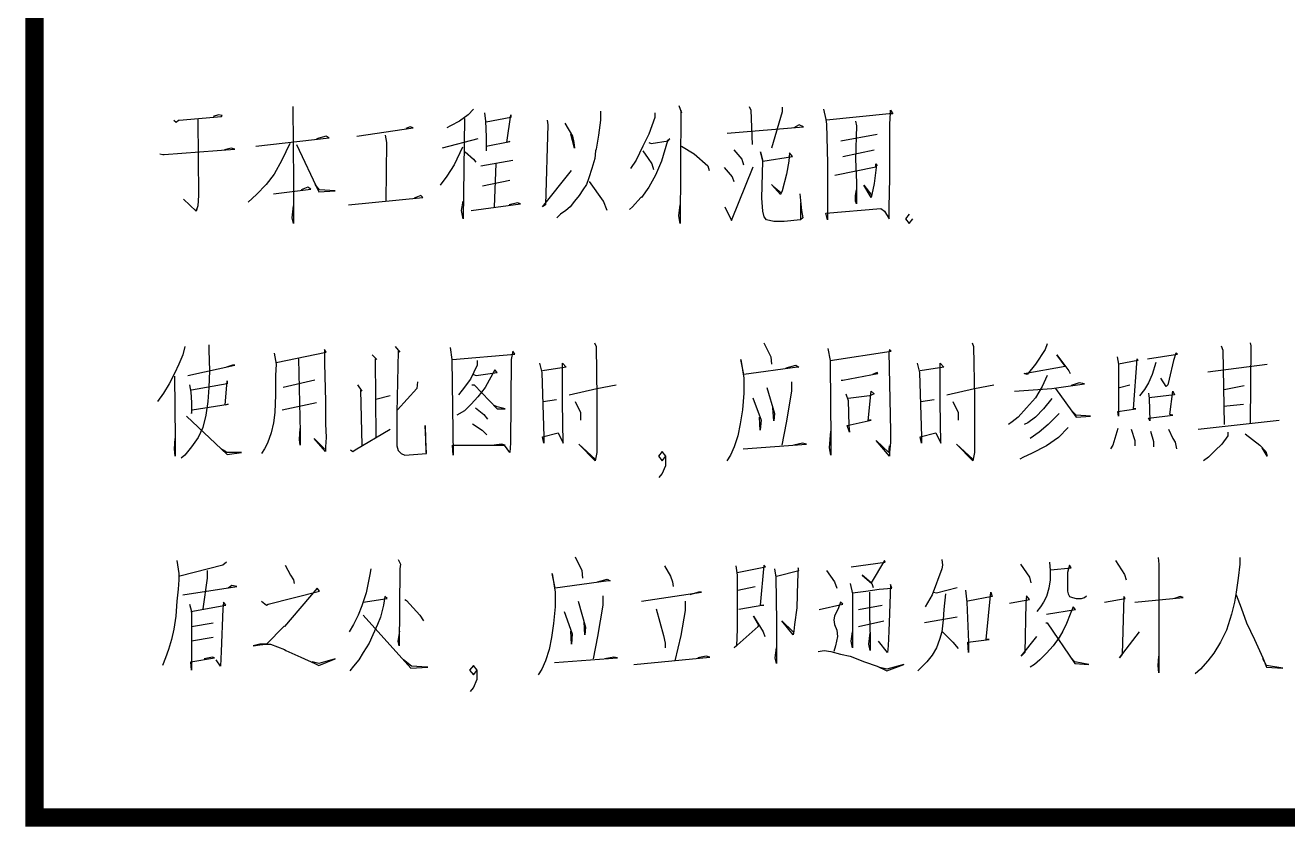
# Model space of a CAD drawing. Extents: x 12152 to 491505, y 111028 to 412681.
# Drawn here: x 481990 to 486097, y 135568 to 138177 of the extents above; entities that cross this region are included whole.
import ezdxf

# ---------------------------------------------------------------- set-up
doc = ezdxf.new("R2010")
doc.units = 0
doc.header["$LTSCALE"] = 1000
doc.header["$MEASUREMENT"] = 0
doc.layers.add('PUB_TITLE', color=4, linetype='Continuous')

msp = doc.modelspace()

# ---------------------------------------------------------------- linework, layer by layer
at = {"layer": 'PUB_TITLE'}
for p, q in [((482860.2, 137912.8), (482862.6, 137664.8)), ((483448, 137903.7), (483431.1, 137885.5)), ((484115.6, 137915.8), (484125.3, 137891.6)), ((484122.9, 137900.7), (484120.5, 137531.8)), ((484125.3, 137891.6), (484122.9, 137900.7)), ((484345.4, 137912.8), (484350.3, 137900.7)), ((484350.3, 137900.7), (484355.1, 137788.8)), ((484451.9, 137909.7), (484451.9, 137894.6)), ((484587.3, 137903.7), (484594.6, 137870.4)), ((484805, 137900.7), (484812.3, 137888.6)), ((484805, 137891.6), (484805, 137900.7)), ((482473.2, 137867.4), (482480.5, 137861.4)), ((482480.5, 137861.4), (482487.7, 137867.4)), ((482487.7, 137867.4), (482490.1, 137867.4)), ((482490.1, 137867.4), (482628, 137879.5)), ((482550.6, 137870.4), (482553, 137622.5)), ((482618.3, 137885.5), (482601.4, 137879.5)), ((482630.4, 137882.5), (482618.3, 137885.5)), ((482628, 137879.5), (482630.4, 137882.5)), ((483402.1, 137864.4), (483373, 137849.3)), ((483431.1, 137885.5), (483402.1, 137864.4)), ((483419, 137873.5), (483414.2, 137546.9)), ((483484.3, 137891.6), (483486.7, 137864.4)), ((483486.7, 137864.4), (483489.1, 137813)), ((483569, 137876.5), (483489.1, 137861.4)), ((483556.9, 137794.8), (483569, 137885.5)), ((483569, 137885.5), (483569, 137876.5)), ((483687.5, 137867.4), (483689.9, 137852.3)), ((483861.6, 137867.4), (483854.4, 137819)), ((483861.6, 137897.6), (483861.6, 137873.5)), ((483861.6, 137873.5), (483861.6, 137867.4)), ((484038.2, 137876.5), (484018.9, 137822.1)), ((484038.2, 137891.6), (484038.2, 137876.5)), ((484451.9, 137894.6), (484418, 137776.7)), ((484594.6, 137870.4), (484597, 137855.3)), ((484800.2, 137888.6), (484597, 137867.4)), ((484691.3, 137864.4), (484693.8, 137849.3)), ((484812.3, 137888.6), (484800.2, 137888.6)), ((484802.6, 137855.3), (484805, 137891.6)), ((483068.3, 137816), (483252.1, 137843.2)), ((483160.2, 137819), (483165, 137794.8)), ((483242.4, 137846.2), (483227.9, 137840.2)), ((483252.1, 137843.2), (483242.4, 137846.2)), ((483373, 137849.3), (483360.9, 137843.2)), ((483689.9, 137852.3), (483682.7, 137592.3)), ((483745.5, 137858.3), (483769.7, 137816)), ((483777, 137776.7), (483764.9, 137822.1)), ((483854.4, 137819), (483847.1, 137773.7)), ((484018.9, 137822.1), (483999.5, 137782.7)), ((484272.9, 137825.1), (484522, 137846.2)), ((484507.5, 137852.3), (484490.6, 137843.2)), ((484522, 137846.2), (484507.5, 137852.3)), ((484597, 137855.3), (484599.4, 137728.3)), ((484643, 137800.9), (484761.5, 137822.1)), ((484693.8, 137849.3), (484691.3, 137740.4)), ((484802.6, 137761.6), (484802.6, 137855.3)), ((482739.3, 137782.7), (482978.8, 137810)), ((482850.6, 137791.8), (482823.9, 137737.4)), ((482872.3, 137788.8), (482944.9, 137634.6)), ((482969.1, 137816), (482937.6, 137806.9)), ((482978.8, 137810), (482969.1, 137816)), ((483165, 137794.8), (483162.6, 137604.4)), ((483462.5, 137806.9), (483346.4, 137776.7)), ((483411.7, 137779.7), (483385.1, 137722.3)), ((483489.1, 137813), (483489.1, 137767.6)), ((483489.1, 137782.7), (483566.5, 137797.9)), ((483566.5, 137797.9), (483556.9, 137794.8)), ((483769.7, 137816), (483774.6, 137794.8)), ((483774.6, 137794.8), (483777, 137776.7)), ((483999.5, 137782.7), (483977.8, 137737.4)), ((484018.9, 137794.8), (484026.1, 137791.8)), ((484026.1, 137791.8), (484081.8, 137800.9)), ((484079.4, 137800.9), (484060, 137734.4)), ((484086.6, 137806.9), (484079.4, 137800.9)), ((484081.8, 137800.9), (484086.6, 137806.9)), ((484125.3, 137782.7), (484166.4, 137758.6)), ((482427.2, 137758.6), (482436.9, 137755.5)), ((482436.9, 137755.5), (482441.8, 137755.5)), ((482441.8, 137755.5), (482671.6, 137773.7)), ((482659.5, 137776.7), (482637.7, 137770.7)), ((482671.6, 137773.7), (482659.5, 137776.7)), ((482823.9, 137737.4), (482799.8, 137692)), ((483421.4, 137764.6), (483448, 137740.4)), ((483448, 137740.4), (483455.3, 137731.3)), ((483472.2, 137719.3), (483576.2, 137737.4)), ((483842.3, 137743.4), (483832.6, 137710.2)), ((483844.7, 137767.6), (483842.3, 137743.4)), ((483847.1, 137773.7), (483844.7, 137767.6)), ((483977.8, 137737.4), (483958.4, 137710.2)), ((483999.5, 137767.6), (484016.5, 137743.4)), ((484016.5, 137743.4), (484028.6, 137725.3)), ((484166.4, 137758.6), (484210, 137719.3)), ((484294.6, 137770.7), (484321.2, 137740.4)), ((484321.2, 137740.4), (484326.1, 137722.3)), ((484381.7, 137764.6), (484389, 137734.4)), ((484389, 137734.4), (484381.7, 137764.6)), ((484389, 137734.4), (484485.7, 137749.5)), ((484476, 137761.6), (484473.6, 137734.4)), ((484485.7, 137749.5), (484476, 137761.6)), ((484650.2, 137749.5), (484751.8, 137770.7)), ((484691.3, 137740.4), (484693.8, 137664.8)), ((484802.6, 137679.9), (484802.6, 137761.6)), ((483385.1, 137722.3), (483360.9, 137686)), ((483520.6, 137725.3), (483515.7, 137586.2)), ((483673, 137586.2), (483767.3, 137704.1)), ((483832.6, 137710.2), (483822.9, 137679.9)), ((484028.6, 137725.3), (484033.4, 137707.2)), ((484060, 137734.4), (484040.6, 137689)), ((484210, 137719.3), (484214.8, 137704.1)), ((484263.2, 137713.2), (484289.8, 137683)), ((484287.4, 137540.9), (484357.5, 137716.2)), ((484386.6, 137613.4), (484389, 137734.4)), ((484473.6, 137734.4), (484466.4, 137692)), ((484599.4, 137728.3), (484599.4, 137634.6)), ((484623.6, 137689), (484756.6, 137716.2)), ((484759.1, 137722.3), (484751.8, 137661.8)), ((484756.6, 137725.3), (484761.5, 137719.3)), ((484756.6, 137716.2), (484756.6, 137725.3)), ((484761.5, 137719.3), (484759.1, 137722.3)), ((482773.1, 137658.8), (482741.7, 137625.5)), ((482799.8, 137692), (482773.1, 137658.8)), ((482862.6, 137664.8), (482862.6, 137531.8)), ((482947.3, 137640.6), (482932.8, 137658.8)), ((483360.9, 137686), (483339.2, 137655.8)), ((483566.5, 137670.9), (483477, 137652.7)), ((483815.7, 137658.8), (483803.6, 137640.6)), ((483822.9, 137679.9), (483815.7, 137658.8)), ((483871.3, 137604.4), (483825.4, 137667.8)), ((484040.6, 137689), (484018.9, 137649.7)), ((484289.8, 137683), (484294.6, 137667.8)), ((484447, 137625.5), (484418, 137658.8)), ((484466.4, 137692), (484451.9, 137637.6)), ((484693.8, 137664.8), (484693.8, 137595.3)), ((484717.9, 137655.8), (484744.5, 137622.5)), ((484742.1, 137616.4), (484717.9, 137655.8)), ((484751.8, 137661.8), (484744.5, 137625.5)), ((484800.2, 137583.2), (484802.6, 137679.9)), ((482553, 137622.5), (482550.6, 137589.2)), ((482741.7, 137625.5), (482715.1, 137601.3)), ((482797.3, 137628.5), (482918.3, 137643.7)), ((482908.6, 137649.7), (482886.8, 137640.6)), ((482918.3, 137643.7), (482908.6, 137649.7)), ((482944.9, 137634.6), (482998.1, 137637.6)), ((482998.1, 137637.6), (482947.3, 137640.6)), ((483041.6, 137592.3), (483283.5, 137616.4)), ((483276.3, 137622.5), (483254.5, 137613.4)), ((483283.5, 137616.4), (483276.3, 137622.5)), ((483791.5, 137622.5), (483777, 137604.4)), ((483803.6, 137640.6), (483791.5, 137622.5)), ((483992.3, 137616.4), (483965.7, 137586.2)), ((483994.7, 137616.4), (483992.3, 137616.4)), ((484018.9, 137649.7), (483994.7, 137616.4)), ((484389, 137571.1), (484386.6, 137613.4)), ((484422.8, 137652.7), (484449.4, 137631.6)), ((484451.9, 137637.6), (484447, 137625.5)), ((484509.9, 137628.5), (484514.8, 137574.1)), ((484599.4, 137634.6), (484599.4, 137543.9)), ((484691.3, 137622.5), (484693.8, 137640.6)), ((484691.3, 137604.4), (484691.3, 137622.5)), ((484744.5, 137625.5), (484742.1, 137616.4)), ((482504.6, 137610.4), (482545.8, 137571.1)), ((482545.8, 137571.1), (482504.6, 137610.4)), ((482550.6, 137589.2), (482545.8, 137571.1)), ((482545.8, 137571.1), (482548.2, 137580.2)), ((482857.8, 137549.9), (482862.6, 137589.2)), ((483409.3, 137574.1), (483414.2, 137604.4)), ((483414.2, 137546.9), (483409.3, 137574.1)), ((483440.8, 137574.1), (483600.4, 137595.3)), ((483590.7, 137598.3), (483564.1, 137592.3)), ((483600.4, 137595.3), (483590.7, 137598.3)), ((483682.7, 137592.3), (483673, 137586.2)), ((483748, 137574.1), (483731, 137562)), ((483762.5, 137586.2), (483748, 137574.1)), ((483777, 137604.4), (483762.5, 137586.2)), ((483883.4, 137574.1), (483871.3, 137604.4)), ((483965.7, 137586.2), (483956, 137577.1)), ((484115.6, 137556), (484120.5, 137592.3)), ((484265.6, 137586.2), (484287.4, 137540.9)), ((484512.3, 137598.3), (484512.3, 137546.9)), ((484514.8, 137574.1), (484519.6, 137549.9)), ((484594.6, 137565), (484773.6, 137580.2)), ((484693.8, 137595.3), (484691.3, 137604.4)), ((484773.6, 137580.2), (484785.7, 137571.1)), ((484800.2, 137546.9), (484800.2, 137583.2)), ((482862.6, 137531.8), (482857.8, 137549.9)), ((483731, 137562), (483718.9, 137549.9)), ((484120.5, 137531.8), (484115.6, 137556)), ((484393.8, 137553), (484389, 137571.1)), ((484401.1, 137543.9), (484393.8, 137553)), ((484425.3, 137537.8), (484401.1, 137543.9)), ((484459.1, 137537.8), (484425.3, 137537.8)), ((484512.3, 137543.9), (484459.1, 137537.8)), ((484519.6, 137549.9), (484512.3, 137543.9)), ((484599.4, 137543.9), (484594.6, 137565)), ((484785.7, 137571.1), (484800.2, 137546.9)), ((484865.2, 137561.3), (484853.4, 137546.6)), ((484853.4, 137546.6), (484865.2, 137531.8)), ((484865.2, 137531.8), (484877, 137546.6)), ((482508.9, 137130.7), (482501.7, 137103.5)), ((482586.3, 137136.8), (482586.3, 137118.6)), ((482963.7, 137121.6), (482963.7, 137076.3)), ((482968.5, 137112.6), (482963.7, 137121.6)), ((483193.5, 137130.7), (483208, 137112.6)), ((483372.5, 137127.7), (483377.3, 137088.4)), ((483841.7, 137142.8), (483846.6, 137130.7)), ((483846.6, 137130.7), (483849, 136964.4)), ((484393.2, 137142.8), (484415, 137097.4)), ((484601.3, 137124.7), (484608.5, 137085.4)), ((484802, 137121.6), (484799.6, 137112.6)), ((484806.9, 137115.6), (484802, 137121.6)), ((485070.5, 137142.8), (485075.4, 137130.7)), ((485075.4, 137130.7), (485077.8, 136964.4)), ((485307.6, 137121.6), (485276.1, 137073.3)), ((485314.8, 137139.8), (485307.6, 137121.6)), ((485880.9, 137133.7), (485885.7, 137118.6)), ((485975.2, 137142.8), (485977.6, 137133.7)), ((485977.6, 137133.7), (485975.2, 136882.8)), ((482501.7, 137103.5), (482489.6, 137073.3)), ((482586.3, 137118.6), (482588.7, 137052.1)), ((482799.2, 137109.5), (482806.4, 137073.3)), ((482806.4, 137079.3), (482968.5, 137112.6)), ((482879, 137091.4), (482883.8, 136852.5)), ((483118.5, 137103.5), (483133, 137088.4)), ((483128.2, 137091.4), (483130.6, 136834.4)), ((483133, 137088.4), (483128.2, 137091.4)), ((483203.1, 137115.6), (483198.3, 136916)), ((483208, 137112.6), (483203.1, 137115.6)), ((483377.3, 137088.4), (483382.1, 136776.9)), ((483379.7, 137088.4), (483582.9, 137106.5)), ((483459.5, 137085.4), (483459.5, 137070.2)), ((483570.8, 137088.4), (483568.4, 136816.3)), ((483575.7, 137115.6), (483570.8, 137088.4)), ((483582.9, 137106.5), (483575.7, 137115.6)), ((484318.3, 137088.4), (484327.9, 137027.9)), ((484327.9, 137040), (484318.3, 137088.4)), ((484415, 137097.4), (484417.4, 137073.3)), ((484608.5, 137085.4), (484806.9, 137115.6)), ((484608.5, 137085.4), (484608.5, 137073.3)), ((484799.6, 137112.6), (484804.5, 136855.6)), ((485346.3, 137103.5), (485385, 137052.1)), ((485372.9, 137067.2), (485346.3, 137103.5)), ((485542.2, 137097.4), (485547.1, 137073.3)), ((485609.9, 137085.4), (485547.1, 137073.3)), ((485595.4, 136928.1), (485607.5, 137091.4)), ((485607.5, 137091.4), (485609.9, 137085.4)), ((485641.4, 137091.4), (485738.1, 137106.5)), ((485668, 137079.3), (485655.9, 137040)), ((485726.1, 137085.4), (485711.5, 137024.9)), ((485733.3, 137109.5), (485726.1, 137085.4)), ((485738.1, 137106.5), (485733.3, 137109.5)), ((485885.7, 137118.6), (485890.5, 136876.7)), ((482475.1, 137043), (482458.1, 137009.8)), ((482489.6, 137073.3), (482475.1, 137043)), ((482518.6, 137037), (482671, 137070.2)), ((482588.7, 137052.1), (482586.3, 136997.7)), ((482663.7, 137070.2), (482644.4, 137064.2)), ((482671, 137070.2), (482663.7, 137070.2)), ((482806.4, 137073.3), (482804, 137037)), ((482963.7, 137076.3), (482966.1, 136952.3)), ((483459.5, 137070.2), (483437.8, 137024.9)), ((483447.5, 137040), (483457.1, 137037)), ((483457.1, 137037), (483524.9, 137046)), ((483517.6, 137055.1), (483486.2, 136997.7)), ((483524.9, 137046), (483517.6, 137055.1)), ((483662.7, 137076.3), (483670, 137046)), ((483670, 137046), (483677.2, 136837.4)), ((483749.8, 137064.2), (483672.4, 137052.1)), ((483737.7, 137076.3), (483749.8, 137064.2)), ((483737.7, 136949.3), (483737.7, 137076.3)), ((484502.1, 137064.2), (484327.9, 137040)), ((484465.8, 137061.2), (484497.3, 137070.2)), ((484497.3, 137070.2), (484506.9, 137064.2)), ((484506.9, 137064.2), (484502.1, 137064.2)), ((484608.5, 137073.3), (484610.9, 136828.3)), ((484649.6, 137021.9), (484763.3, 137043)), ((484760.9, 137046), (484746.4, 137040)), ((484763.3, 137043), (484760.9, 137046)), ((484891.5, 137076.3), (484898.8, 137046)), ((484898.8, 137046), (484906, 136837.4)), ((484978.6, 137064.2), (484901.2, 137052.1)), ((484966.5, 137076.3), (484978.6, 137064.2)), ((484966.5, 136949.3), (484966.5, 137076.3)), ((485239.9, 137043), (485372.9, 137067.2)), ((485249.5, 137040), (485239.9, 137043)), ((485276.1, 137073.3), (485249.5, 137040)), ((485385, 137052.1), (485389.8, 137043)), ((485547.1, 137073.3), (485547.1, 136985.6)), ((485655.9, 137040), (485643.8, 137012.8)), ((485837.3, 137049.1), (486030.8, 137073.3)), ((482458.1, 137009.8), (482438.8, 136979.5)), ((482475.1, 137034), (482477.5, 136831.4)), ((482523.4, 137006.7), (482528.3, 136982.6)), ((482646.8, 137009.8), (482530.7, 136988.6)), ((482586.3, 136997.7), (482583.9, 136952.3)), ((482639.5, 136940.2), (482646.8, 137018.8)), ((482646.8, 137018.8), (482646.8, 137009.8)), ((482804, 137037), (482804, 136973.5)), ((482932.2, 137021.9), (482828.2, 136997.7)), ((483070.1, 137006.7), (483084.6, 136985.6)), ((483266, 137015.8), (483263.6, 136994.6)), ((483437.8, 137024.9), (483411.2, 136988.6)), ((483442.6, 137006.7), (483449.9, 137006.7)), ((483449.9, 137006.7), (483524.9, 136928.1)), ((483486.2, 136997.7), (483462, 136967.4)), ((483849, 136994.6), (483911.9, 137006.7)), ((484327.9, 137027.9), (484327.9, 136979.5)), ((484402.9, 136997.7), (484427.1, 136913)), ((484482.7, 137015.8), (484482.7, 136985.6)), ((484644.8, 137021.9), (484649.6, 137021.9)), ((485077.8, 136994.6), (485140.7, 137006.7)), ((485297.9, 137000.7), (485276.1, 136964.4)), ((485314.8, 137037), (485297.9, 137000.7)), ((485329.4, 136994.6), (485435.8, 137009.8)), ((485418.9, 137012.8), (485392.2, 137003.7)), ((485435.8, 137009.8), (485418.9, 137012.8)), ((485549.5, 136997.7), (485583.3, 137006.7)), ((485643.8, 137012.8), (485631.7, 136991.6)), ((485701.9, 137000.7), (485684.9, 137027.9)), ((485706.7, 137006.7), (485701.9, 137000.7)), ((485711.5, 137024.9), (485706.7, 137006.7)), ((485890.5, 136991.6), (485955.8, 137003.7)), ((482438.8, 136979.5), (482419.4, 136952.3)), ((482528.3, 136982.6), (482530.7, 136949.3)), ((482804, 136973.5), (482801.6, 136916)), ((483079.8, 136988.6), (483084.6, 136810.2)), ((483084.6, 136985.6), (483079.8, 136988.6)), ((483176.5, 136970.5), (483130.6, 136958.4)), ((483263.6, 136994.6), (483200.7, 136925.1)), ((483411.2, 136988.6), (483399.1, 136973.5)), ((483462, 136967.4), (483440.2, 136943.2)), ((483674.8, 136952.3), (483718.4, 136958.4)), ((483759.5, 136973.5), (483849, 136994.6)), ((483849, 136964.4), (483849, 136861.6)), ((484327.9, 136979.5), (484323.1, 136925.1)), ((484357, 136964.4), (484383.6, 136891.8)), ((484482.7, 136985.6), (484465.8, 136882.8)), ((484659.3, 136976.5), (484666.6, 136955.3)), ((484736.7, 136970.5), (484666.6, 136961.4)), ((484731.9, 136888.8), (484741.6, 136985.6)), ((484751.2, 136976.5), (484736.7, 136970.5)), ((484741.6, 136985.6), (484751.2, 136976.5)), ((484903.6, 136952.3), (484947.2, 136958.4)), ((484988.3, 136973.5), (485077.8, 136994.6)), ((485077.8, 136964.4), (485077.8, 136861.6)), ((485208.4, 136985.6), (485329.4, 136994.6)), ((485276.1, 136964.4), (485247.1, 136931.1)), ((485329.4, 136961.4), (485302.7, 136928.1)), ((485341.4, 136994.6), (485409.2, 136900.9)), ((485547.1, 136985.6), (485547.1, 136903.9)), ((485631.7, 136991.6), (485614.8, 136970.5)), ((485643.8, 136979.5), (485646.2, 136961.4)), ((485728.5, 136973.5), (485646.2, 136964.4)), ((485646.2, 136961.4), (485648.6, 136888.8)), ((485714, 136910), (485723.6, 136985.6)), ((485723.6, 136985.6), (485728.5, 136973.5)), ((482530.7, 136949.3), (482530.7, 136913)), ((482530.7, 136913), (482533.1, 136925.1)), ((482533.1, 136925.1), (482649.2, 136943.2)), ((482583.9, 136952.3), (482576.6, 136907)), ((482649.2, 136943.2), (482639.5, 136940.2)), ((482801.6, 136916), (482796.8, 136882.8)), ((482825.8, 136925.1), (482937.1, 136949.3)), ((482966.1, 136952.3), (482966.1, 136888.8)), ((483198.3, 136916), (483198.3, 136831.4)), ((483418.4, 136922.1), (483394.2, 136907)), ((483440.2, 136943.2), (483418.4, 136922.1)), ((483454.7, 136931.1), (483481.3, 136910)), ((483524.9, 136934.2), (483512.8, 136940.2)), ((483551.5, 136928.1), (483524.9, 136934.2)), ((483524.9, 136928.1), (483551.5, 136928.1)), ((483740.1, 136816.3), (483737.7, 136949.3)), ((483778.8, 136952.3), (483795.8, 136916)), ((483795.8, 136916), (483795.8, 136891.8)), ((484323.1, 136925.1), (484315.8, 136879.7)), ((484424.7, 136888.8), (484422.3, 136931.1)), ((484666.6, 136955.3), (484669, 136873.7)), ((484968.9, 136816.3), (484966.5, 136949.3)), ((485007.6, 136952.3), (485024.6, 136916)), ((485024.6, 136916), (485024.6, 136891.8)), ((485247.1, 136931.1), (485220.5, 136900.9)), ((485302.7, 136928.1), (485276.1, 136900.9)), ((485409.2, 136907), (485394.7, 136922.1)), ((485544.6, 136919.1), (485602.7, 136928.1)), ((485547.1, 136903.9), (485544.6, 136919.1)), ((485602.7, 136928.1), (485595.4, 136928.1)), ((485888.1, 136937.2), (485953.4, 136943.2)), ((482513.8, 136903.9), (482646.8, 136780)), ((482576.6, 136907), (482567, 136867.7)), ((482796.8, 136882.8), (482789.5, 136849.5)), ((482966.1, 136888.8), (482966.1, 136879.7)), ((482966.1, 136879.7), (482968.5, 136834.4)), ((483290.2, 136873.7), (483292.6, 136786)), ((483295.1, 136783), (483290.2, 136873.7)), ((483445, 136879.7), (483476.5, 136858.6)), ((483481.3, 136910), (483493.4, 136894.9)), ((484315.8, 136879.7), (484308.6, 136840.4)), ((484381.1, 136858.6), (484378.7, 136900.9)), ((484383.6, 136891.8), (484381.1, 136858.6)), ((484427.1, 136913), (484424.7, 136888.8)), ((484465.8, 136882.8), (484451.3, 136810.2)), ((484664.2, 136873.7), (484741.6, 136891.8)), ((484671.4, 136852.5), (484664.2, 136873.7)), ((484669, 136873.7), (484671.4, 136852.5)), ((484736.7, 136891.8), (484731.9, 136888.8)), ((484741.6, 136891.8), (484736.7, 136891.8)), ((485201.2, 136885.8), (485189.1, 136876.7)), ((485220.5, 136900.9), (485201.2, 136885.8)), ((485251.9, 136882.8), (485239.9, 136876.7)), ((485276.1, 136900.9), (485251.9, 136882.8)), ((485317.3, 136876.7), (485288.2, 136852.5)), ((485353.5, 136913), (485317.3, 136876.7)), ((485455.1, 136903.9), (485409.2, 136907)), ((485409.2, 136900.9), (485455.1, 136903.9)), ((485643.8, 136897.9), (485723.6, 136907)), ((485648.6, 136888.8), (485643.8, 136897.9)), ((485723.6, 136907), (485714, 136910)), ((485805.9, 136861.6), (486069.5, 136891.8)), ((482552.5, 136834.4), (482530.7, 136804.2)), ((482567, 136867.7), (482552.5, 136834.4)), ((482789.5, 136849.5), (482777.4, 136816.3)), ((482881.4, 136828.3), (482883.8, 136864.6)), ((482883.8, 136852.5), (482883.8, 136810.2)), ((482968.5, 136834.4), (482966.1, 136804.2)), ((483062.8, 136795.1), (483176.5, 136861.6)), ((483476.5, 136858.6), (483491, 136843.5)), ((483672.4, 136837.4), (483723.2, 136849.5)), ((483677.2, 136816.3), (483672.4, 136837.4)), ((483677.2, 136837.4), (483677.2, 136816.3)), ((483723.2, 136849.5), (483740.1, 136816.3)), ((483849, 136861.6), (483849, 136786)), ((484308.6, 136840.4), (484296.5, 136804.2)), ((484606.1, 136801.1), (484610.9, 136855.6)), ((484804.5, 136855.6), (484804.5, 136846.5)), ((484804.5, 136846.5), (484804.5, 136819.3)), ((484901.2, 136837.4), (484952, 136849.5)), ((484906, 136816.3), (484901.2, 136837.4)), ((484906, 136837.4), (484906, 136816.3)), ((484952, 136849.5), (484968.9, 136816.3)), ((485077.8, 136861.6), (485077.8, 136786)), ((485288.2, 136852.5), (485259.2, 136831.4)), ((485351.1, 136834.4), (485312.4, 136807.2)), ((485382.6, 136867.7), (485351.1, 136834.4)), ((485544.6, 136864.6), (485535, 136831.4)), ((485588.2, 136861.6), (485600.3, 136825.3)), ((485651.1, 136855.6), (485660.7, 136822.3)), ((485709.1, 136861.6), (485723.6, 136831.4)), ((485902.6, 136840.4), (485883.3, 136813.2)), ((485902.6, 136852.5), (485902.6, 136840.4)), ((485958.3, 136846.5), (486006.6, 136810.2)), ((482475.1, 136798.1), (482477.5, 136831.4)), ((482477.5, 136773.9), (482475.1, 136798.1)), ((482477.5, 136831.4), (482477.5, 136773.9)), ((482530.7, 136804.2), (482508.9, 136776.9)), ((482642, 136789), (482627.4, 136798.1)), ((482767.7, 136798.1), (482758.1, 136783)), ((482777.4, 136816.3), (482767.7, 136798.1)), ((482883.8, 136810.2), (482881.4, 136828.3)), ((482929.8, 136831.4), (482963.7, 136798.1)), ((482966.1, 136789), (482929.8, 136831.4)), ((482966.1, 136804.2), (482966.1, 136789)), ((483048.3, 136795.1), (483055.6, 136789)), ((483055.6, 136789), (483062.8, 136795.1)), ((483198.3, 136831.4), (483198.3, 136807.2)), ((483198.3, 136807.2), (483203.1, 136792.1)), ((483203.1, 136792.1), (483212.8, 136783)), ((483379.7, 136810.2), (483551.5, 136810.2)), ((483382.1, 136776.9), (483379.7, 136810.2)), ((483539.4, 136813.2), (483515.2, 136810.2)), ((483551.5, 136810.2), (483539.4, 136813.2)), ((483566, 136786), (483549, 136810.2)), ((483568.4, 136816.3), (483566, 136786)), ((483790.9, 136813.2), (483844.2, 136764.8)), ((483844.2, 136758.8), (483790.9, 136813.2)), ((484296.5, 136804.2), (484284.4, 136776.9)), ((484325.5, 136798.1), (484531.1, 136813.2)), ((484519, 136816.3), (484490, 136810.2)), ((484531.1, 136813.2), (484519, 136816.3)), ((484610.9, 136776.9), (484606.1, 136801.1)), ((484610.9, 136828.3), (484610.9, 136776.9)), ((484758.5, 136825.3), (484799.6, 136786)), ((484802, 136773.9), (484758.5, 136825.3)), ((484799.6, 136786), (484802, 136807.2)), ((484804.5, 136819.3), (484802, 136786)), ((485019.7, 136813.2), (485073, 136764.8)), ((485073, 136758.8), (485019.7, 136813.2)), ((485312.4, 136807.2), (485264, 136783)), ((485527.7, 136810.2), (485520.4, 136798.1)), ((485535, 136831.4), (485527.7, 136810.2)), ((485600.3, 136825.3), (485600.3, 136807.2)), ((485660.7, 136822.3), (485660.7, 136804.2)), ((485723.6, 136831.4), (485730.9, 136819.3)), ((485730.9, 136819.3), (485735.7, 136798.1)), ((485861.5, 136792.1), (485839.7, 136770.9)), ((485883.3, 136813.2), (485861.5, 136792.1)), ((486006.6, 136810.2), (486026, 136789)), ((486030.8, 136773.9), (486013.9, 136801.1)), ((482508.9, 136776.9), (482496.8, 136767.9)), ((482644.4, 136786), (482642, 136789)), ((482692.8, 136786), (482644.4, 136786)), ((482646.8, 136780), (482692.8, 136786)), ((483212.8, 136783), (483224.9, 136776.9)), ((483224.9, 136776.9), (483295.1, 136783)), ((483849, 136786), (483844.2, 136758.8)), ((484061.9, 136789), (484049.8, 136773.9)), ((484049.8, 136773.9), (484061.9, 136758.8)), ((484073.9, 136773.9), (484061.9, 136789)), ((484061.9, 136758.8), (484073.9, 136773.9)), ((484073.9, 136743.7), (484073.9, 136773.9)), ((484284.4, 136776.9), (484272.3, 136758.8)), ((484802, 136786), (484802, 136773.9)), ((485077.8, 136786), (485073, 136758.8)), ((485237.4, 136770.9), (485225.3, 136764.8)), ((485264, 136783), (485237.4, 136770.9)), ((485839.7, 136770.9), (485822.8, 136758.8)), ((486026, 136789), (486030.8, 136773.9)), ((484052.2, 136704.4), (484061.9, 136716.5)), ((484061.9, 136716.5), (484073.9, 136743.7)), ((482482.3, 136434.7), (482489.6, 136392.4)), ((482644.4, 136428.7), (482632.3, 136419.6)), ((483203.1, 136437.7), (483210.4, 136422.6)), ((483210.4, 136422.6), (483208, 136407.5)), ((483778.8, 136446.8), (483800.6, 136401.4)), ((484676.3, 136413.5), (484787.5, 136428.7)), ((484785.1, 136434.7), (484741.6, 136362.1)), ((484787.5, 136428.7), (484785.1, 136434.7)), ((484971.4, 136437.7), (484973.8, 136419.6)), ((485227.8, 136422.6), (485256.8, 136380.3)), ((485322.1, 136428.7), (485324.5, 136401.4)), ((485537.4, 136434.7), (485556.7, 136404.5)), ((485675.3, 136443.8), (485677.7, 136422.6)), ((485677.7, 136422.6), (485677.7, 136068.8)), ((485941.3, 136422.6), (485936.5, 136377.3)), ((485941.3, 136443.8), (485941.3, 136422.6)), ((482489.6, 136392.4), (482489.6, 136371.2)), ((482632.3, 136419.6), (482492, 136383.3)), ((482581.5, 136401.4), (482581.5, 136377.3)), ((482835.5, 136419.6), (482852.4, 136386.3)), ((482852.4, 136386.3), (482862.1, 136371.2)), ((483111.2, 136389.4), (483099.1, 136328.9)), ((483113.6, 136407.5), (483111.2, 136389.4)), ((483208, 136407.5), (483205.6, 136156.5)), ((483703.9, 136392.4), (483713.5, 136331.9)), ((483713.5, 136344), (483703.9, 136392.4)), ((483800.6, 136401.4), (483803, 136377.3)), ((484069.1, 136416.6), (484088.5, 136383.3)), ((484088.5, 136383.3), (484095.7, 136365.2)), ((484301.3, 136416.6), (484306.2, 136386.3)), ((484306.2, 136395.4), (484398.1, 136413.5)), ((484306.2, 136386.3), (484306.2, 136295.6)), ((484393.2, 136419.6), (484381.1, 136289.6)), ((484398.1, 136413.5), (484393.2, 136419.6)), ((484427.1, 136407.5), (484431.9, 136380.3)), ((484434.4, 136383.3), (484506.9, 136401.4)), ((484504.5, 136410.5), (484502.1, 136365.2)), ((484506.9, 136401.4), (484504.5, 136410.5)), ((484596.4, 136401.4), (484623, 136365.2)), ((484712.5, 136386.3), (484744, 136359.1)), ((484741.6, 136362.1), (484712.5, 136386.3)), ((484971.4, 136407.5), (484939.9, 136322.8)), ((484973.8, 136419.6), (484971.4, 136407.5)), ((485324.5, 136401.4), (485324.5, 136371.2)), ((485326.9, 136404.5), (485392.2, 136410.5)), ((485387.4, 136419.6), (485380.2, 136395.4)), ((485380.2, 136395.4), (485380.2, 136374.2)), ((485392.2, 136410.5), (485387.4, 136419.6)), ((485556.7, 136404.5), (485566.4, 136389.4)), ((485566.4, 136389.4), (485571.2, 136371.2)), ((482487.1, 136341), (482482.3, 136301.7)), ((482489.6, 136371.2), (482487.1, 136341)), ((482501.7, 136322.8), (482678.2, 136350)), ((482581.5, 136377.3), (482567, 136277.5)), ((482661.3, 136353.1), (482649.2, 136344)), ((482678.2, 136350), (482661.3, 136353.1)), ((482939.5, 136344), (482833.1, 136220)), ((482862.1, 136371.2), (482864.5, 136359.1)), ((482946.7, 136334.9), (482939.5, 136344)), ((483887.7, 136368.2), (483713.5, 136344)), ((483851.4, 136365.2), (483882.9, 136374.2)), ((483882.9, 136374.2), (483892.5, 136368.2)), ((483892.5, 136368.2), (483887.7, 136368.2)), ((484095.7, 136365.2), (484098.1, 136350)), ((484308.6, 136338), (484364.2, 136350)), ((484431.9, 136380.3), (484434.4, 136235.1)), ((484502.1, 136365.2), (484499.7, 136280.5)), ((484623, 136365.2), (484630.3, 136344)), ((484673.8, 136359.1), (484681.1, 136325.9)), ((484724.6, 136334.9), (484768.2, 136341)), ((484744, 136359.1), (484748.8, 136347)), ((484768.2, 136341), (484809.3, 136344)), ((484804.5, 136356.1), (484802, 136262.4)), ((484809.3, 136344), (484804.5, 136356.1)), ((484954.4, 136328.9), (485022.2, 136347)), ((485256.8, 136380.3), (485261.6, 136362.1)), ((485319.7, 136344), (485312.4, 136316.8)), ((485324.5, 136371.2), (485319.7, 136344)), ((485380.2, 136374.2), (485380.2, 136356.1)), ((485380.2, 136356.1), (485380.2, 136334.9)), ((485936.5, 136377.3), (485929.2, 136331.9)), ((482482.3, 136301.7), (482479.9, 136253.3)), ((482634.7, 136298.6), (482632.3, 136277.5)), ((482642, 136289.6), (482634.7, 136298.6)), ((482758.1, 136301.7), (482775, 136289.6)), ((482779.8, 136292.6), (482946.7, 136334.9)), ((483099.1, 136328.9), (483084.6, 136286.6)), ((483089.5, 136298.6), (483166.9, 136310.7)), ((483159.6, 136316.8), (483154.8, 136289.6)), ((483166.9, 136310.7), (483159.6, 136316.8)), ((483224.9, 136307.7), (483229.8, 136304.7)), ((483229.8, 136304.7), (483273.3, 136256.3)), ((483713.5, 136331.9), (483713.5, 136283.5)), ((483788.5, 136301.7), (483812.7, 136217)), ((483868.3, 136319.8), (483868.3, 136289.6)), ((483994.1, 136301.7), (484190.1, 136331.9)), ((484136.8, 136301.7), (484136.8, 136271.4)), ((484180.4, 136331.9), (484151.4, 136322.8)), ((484190.1, 136331.9), (484180.4, 136331.9)), ((484642.4, 136298.6), (484635.1, 136280.5)), ((484649.6, 136292.6), (484642.4, 136298.6)), ((484681.1, 136328.9), (484724.6, 136334.9)), ((484681.1, 136325.9), (484681.1, 136189.8)), ((484736.7, 136331.9), (484736.7, 136256.3)), ((484939.9, 136322.8), (484918.1, 136283.5)), ((484944.7, 136331.9), (484954.4, 136328.9)), ((484983.5, 136325.9), (484978.6, 136274.5)), ((485048.8, 136338), (485053.6, 136298.6)), ((485053.6, 136298.6), (485058.4, 136168.6)), ((485135.8, 136316.8), (485056, 136301.7)), ((485116.5, 136177.7), (485131, 136331.9)), ((485131, 136331.9), (485135.8, 136316.8)), ((485191.5, 136295.6), (485256.8, 136307.7)), ((485247.1, 136319.8), (485244.7, 136295.6)), ((485256.8, 136307.7), (485247.1, 136319.8)), ((485302.7, 136298.6), (485293.1, 136283.5)), ((485312.4, 136316.8), (485302.7, 136298.6)), ((485380.2, 136334.9), (485382.6, 136325.9)), ((485382.6, 136325.9), (485387.4, 136316.8)), ((485387.4, 136316.8), (485397.1, 136313.8)), ((485397.1, 136313.8), (485409.2, 136310.7)), ((485409.2, 136310.7), (485426.1, 136310.7)), ((485426.1, 136310.7), (485435.8, 136313.8)), ((485435.8, 136313.8), (485443, 136319.8)), ((485501.1, 136298.6), (485568.8, 136310.7)), ((485564, 136316.8), (485559.1, 136129.3)), ((485568.8, 136310.7), (485564, 136316.8)), ((485600.3, 136298.6), (485757.5, 136313.8)), ((485747.8, 136316.8), (485728.5, 136310.7)), ((485757.5, 136313.8), (485747.8, 136316.8)), ((485924.4, 136298.6), (485914.7, 136259.3)), ((485929.2, 136331.9), (485924.4, 136298.6)), ((485929.2, 136322.8), (485946.2, 136280.5)), ((482523.4, 136292.6), (482530.7, 136268.4)), ((482528.3, 136268.4), (482642, 136289.6)), ((482530.7, 136268.4), (482530.7, 136077.9)), ((482632.3, 136277.5), (482627.4, 136138.4)), ((482775, 136289.6), (482779.8, 136292.6)), ((483084.6, 136286.6), (483072.5, 136256.3)), ((483154.8, 136289.6), (483145.1, 136250.3)), ((483713.5, 136283.5), (483708.7, 136229.1)), ((483742.6, 136268.4), (483769.2, 136195.8)), ((483868.3, 136289.6), (483851.4, 136186.8)), ((484042.5, 136277.5), (484066.7, 136189.8)), ((484136.8, 136271.4), (484122.3, 136189.8)), ((484306.2, 136295.6), (484306.2, 136220)), ((484393.2, 136289.6), (484311, 136274.5)), ((484381.1, 136289.6), (484393.2, 136289.6)), ((484499.7, 136280.5), (484492.4, 136226.1)), ((484572.2, 136274.5), (484649.6, 136292.6)), ((484635.1, 136280.5), (484623, 136253.3)), ((484700.4, 136274.5), (484777.8, 136289.6)), ((484802, 136262.4), (484799.6, 136204.9)), ((484978.6, 136274.5), (484976.2, 136241.2)), ((485244.7, 136295.6), (485242.3, 136135.4)), ((485293.1, 136283.5), (485281, 136268.4)), ((485312.4, 136259.3), (485406.8, 136274.5)), ((485389.8, 136259.3), (485377.7, 136229.1)), ((485399.5, 136283.5), (485389.8, 136259.3)), ((485406.8, 136274.5), (485399.5, 136283.5)), ((485914.7, 136259.3), (485897.8, 136207.9)), ((485946.2, 136280.5), (485963.1, 136232.1)), ((482479.9, 136253.3), (482472.6, 136211)), ((482530.7, 136220), (482600.8, 136232.1)), ((482830.6, 136220), (482775, 136162.6)), ((482833.1, 136220), (482830.6, 136220)), ((483058, 136226.1), (483043.5, 136201.9)), ((483072.5, 136256.3), (483058, 136226.1)), ((483089.5, 136256.3), (483244.3, 136084)), ((483135.4, 136226.1), (483120.9, 136192.8)), ((483145.1, 136250.3), (483135.4, 136226.1)), ((483273.3, 136256.3), (483285.4, 136238.2)), ((483708.7, 136229.1), (483701.4, 136183.7)), ((483810.3, 136192.8), (483807.9, 136235.1)), ((483812.7, 136217), (483810.3, 136192.8)), ((484296.5, 136150.5), (484373.9, 136220)), ((484306.2, 136220), (484306.2, 136211)), ((484359.4, 136253.3), (484390.8, 136201.9)), ((484376.3, 136223.1), (484359.4, 136253.3)), ((484373.9, 136220), (484376.3, 136223.1)), ((484434.4, 136235.1), (484434.4, 136226.1)), ((484434.4, 136226.1), (484434.4, 136099.1)), ((484451.3, 136238.2), (484487.6, 136201.9)), ((484487.6, 136192.8), (484451.3, 136238.2)), ((484492.4, 136226.1), (484490, 136204.9)), ((484623, 136253.3), (484620.6, 136241.2)), ((484620.6, 136241.2), (484623, 136226.1)), ((484623, 136226.1), (484630.3, 136207.9)), ((484700.4, 136220), (484782.7, 136238.2)), ((484736.7, 136256.3), (484739.1, 136183.7)), ((485022.2, 136250.3), (484915.7, 136232.1)), ((484976.2, 136241.2), (484971.4, 136201.9)), ((485310, 136232.1), (485314.8, 136232.1)), ((485314.8, 136232.1), (485404.3, 136099.1)), ((485377.7, 136229.1), (485365.6, 136204.9)), ((485963.1, 136232.1), (485989.7, 136177.7)), ((482465.4, 136177.7), (482455.7, 136144.4)), ((482472.6, 136211), (482465.4, 136177.7)), ((482600.8, 136183.7), (482530.7, 136171.7)), ((483120.9, 136192.8), (483108.8, 136165.6)), ((483203.1, 136171.7), (483208, 136204.9)), ((483701.4, 136183.7), (483694.2, 136144.4)), ((483766.7, 136162.6), (483764.3, 136204.9)), ((483769.2, 136195.8), (483766.7, 136162.6)), ((483851.4, 136186.8), (483836.9, 136114.2)), ((484066.7, 136189.8), (484071.5, 136165.6)), ((484122.3, 136189.8), (484103, 136108.2)), ((484306.2, 136211), (484303.7, 136156.5)), ((484390.8, 136201.9), (484395.7, 136186.8)), ((484490, 136204.9), (484487.6, 136192.8)), ((484632.7, 136186.8), (484625.5, 136156.5)), ((484630.3, 136207.9), (484632.7, 136186.8)), ((484676.3, 136171.7), (484681.1, 136201.9)), ((484681.1, 136189.8), (484681.1, 136150.5)), ((484734.3, 136162.6), (484739.1, 136198.9)), ((484739.1, 136183.7), (484739.1, 136180.7)), ((484739.1, 136180.7), (484739.1, 136141.4)), ((484799.6, 136204.9), (484797.2, 136156.5)), ((484964.1, 136177.7), (484954.4, 136150.5)), ((484971.4, 136201.9), (484964.1, 136177.7)), ((484971.4, 136204.9), (485007.6, 136168.6)), ((485056, 136168.6), (485126.2, 136177.7)), ((485126.2, 136177.7), (485116.5, 136177.7)), ((485230.2, 136123.3), (485281, 136186.8)), ((485353.5, 136183.7), (485334.2, 136156.5)), ((485365.6, 136204.9), (485353.5, 136183.7)), ((485549.5, 136117.2), (485614.8, 136201.9)), ((485897.8, 136207.9), (485878.4, 136168.6)), ((485989.7, 136177.7), (486016.3, 136117.2)), ((482455.7, 136144.4), (482446, 136117.2)), ((482627.4, 136138.4), (482625, 136090)), ((482753.2, 136162.6), (482731.5, 136156.5)), ((482731.5, 136156.5), (482753.2, 136159.6)), ((482753.2, 136159.6), (482772.6, 136162.6)), ((482775, 136162.6), (482753.2, 136162.6)), ((482772.6, 136162.6), (482787.1, 136162.6)), ((482787.1, 136162.6), (482833.1, 136144.4)), ((482833.1, 136144.4), (482837.9, 136141.4)), ((482837.9, 136141.4), (482886.3, 136120.3)), ((483089.5, 136135.4), (483074.9, 136111.2)), ((483108.8, 136165.6), (483089.5, 136135.4)), ((483205.6, 136156.5), (483203.1, 136171.7)), ((483694.2, 136144.4), (483682.1, 136108.2)), ((484071.5, 136165.6), (484071.5, 136150.5)), ((484303.7, 136156.5), (484296.5, 136150.5)), ((484429.5, 136117.2), (484434.4, 136150.5)), ((484569.8, 136138.4), (484589.2, 136141.4)), ((484589.2, 136141.4), (484610.9, 136138.4)), ((484610.9, 136138.4), (484642.4, 136129.3)), ((484625.5, 136156.5), (484620.6, 136138.4)), ((484681.1, 136150.5), (484676.3, 136171.7)), ((484739.1, 136141.4), (484734.3, 136162.6)), ((484794.8, 136135.4), (484765.8, 136171.7)), ((484797.2, 136156.5), (484794.8, 136135.4)), ((484954.4, 136150.5), (484939.9, 136126.3)), ((485007.6, 136168.6), (485024.6, 136147.5)), ((485058.4, 136135.4), (485056, 136168.6)), ((485058.4, 136168.6), (485058.4, 136135.4)), ((485242.3, 136135.4), (485230.2, 136123.3)), ((485334.2, 136156.5), (485312.4, 136132.3)), ((485878.4, 136168.6), (485856.7, 136132.3)), ((482446, 136117.2), (482436.4, 136093)), ((482528.3, 136105.1), (482605.7, 136117.2)), ((482530.7, 136077.9), (482528.3, 136105.1)), ((482598.4, 136120.3), (482571.8, 136114.2)), ((482605.7, 136117.2), (482598.4, 136120.3)), ((482625, 136090), (482610.5, 136111.2)), ((482886.3, 136120.3), (482932.2, 136099.1)), ((482944.3, 136099.1), (482922.6, 136105.1)), ((482932.2, 136099.1), (482944.3, 136093)), ((482997.5, 136114.2), (482944.3, 136099.1)), ((482944.3, 136093), (482997.5, 136114.2)), ((483074.9, 136111.2), (483058, 136090)), ((483246.7, 136090), (483220.1, 136111.2)), ((483682.1, 136108.2), (483670, 136080.9)), ((483711.1, 136102.1), (483916.7, 136117.2)), ((483904.6, 136120.3), (483875.6, 136114.2)), ((483916.7, 136117.2), (483904.6, 136120.3)), ((483969.9, 136096.1), (484216.7, 136120.3)), ((484204.6, 136123.3), (484178, 136117.2)), ((484216.7, 136120.3), (484204.6, 136123.3)), ((484434.4, 136099.1), (484429.5, 136117.2)), ((484642.4, 136129.3), (484673.8, 136123.3)), ((484673.8, 136123.3), (484719.8, 136105.1)), ((484719.8, 136105.1), (484760.9, 136090)), ((484848, 136096.1), (484792.4, 136080.9)), ((484792.4, 136074.9), (484848, 136096.1)), ((484923, 136105.1), (484908.5, 136090)), ((484939.9, 136126.3), (484923, 136105.1)), ((485273.7, 136096.1), (485259.2, 136087)), ((485290.7, 136111.2), (485273.7, 136096.1)), ((485312.4, 136132.3), (485290.7, 136111.2)), ((485404.3, 136105.1), (485392.2, 136117.2)), ((485450.3, 136096.1), (485404.3, 136105.1)), ((485404.3, 136099.1), (485450.3, 136096.1)), ((485559.1, 136129.3), (485549.5, 136117.2)), ((485675.3, 136093), (485677.7, 136123.3)), ((485837.3, 136108.2), (485813.1, 136080.9)), ((485856.7, 136132.3), (485837.3, 136108.2)), ((486016.3, 136117.2), (486028.4, 136087)), ((486028.4, 136093), (486016.3, 136114.2)), ((483058, 136090), (483045.9, 136074.9)), ((483244.3, 136084), (483299.9, 136087)), ((483297.5, 136087), (483246.7, 136090)), ((483299.9, 136087), (483297.5, 136087)), ((483447.5, 136093), (483435.4, 136077.9)), ((483435.4, 136077.9), (483447.5, 136062.8)), ((483459.5, 136077.9), (483447.5, 136093)), ((483447.5, 136062.8), (483459.5, 136077.9)), ((483459.5, 136047.7), (483459.5, 136077.9)), ((483670, 136080.9), (483657.9, 136062.8)), ((484760.9, 136090), (484792.4, 136074.9)), ((484792.4, 136080.9), (484765.8, 136087)), ((484908.5, 136090), (484894, 136074.9)), ((485677.7, 136068.8), (485675.3, 136093)), ((485813.1, 136080.9), (485796.2, 136065.8)), ((486081.6, 136084), (486028.4, 136093)), ((486028.4, 136087), (486081.6, 136084)), ((483437.8, 136008.4), (483447.5, 136020.5)), ((483447.5, 136020.5), (483459.5, 136047.7))]:
    msp.add_line(p, q, dxfattribs=at)
at = {"layer": 'PUB_TITLE', "const_width": 60}
msp.add_lwpolyline([(490419.5, 135597.8), (490404.2, 157199.2), (482019.5, 157197.7), (482019.5, 135597.8)], close=True, dxfattribs=at)

doc.saveas('drawing.dxf')
